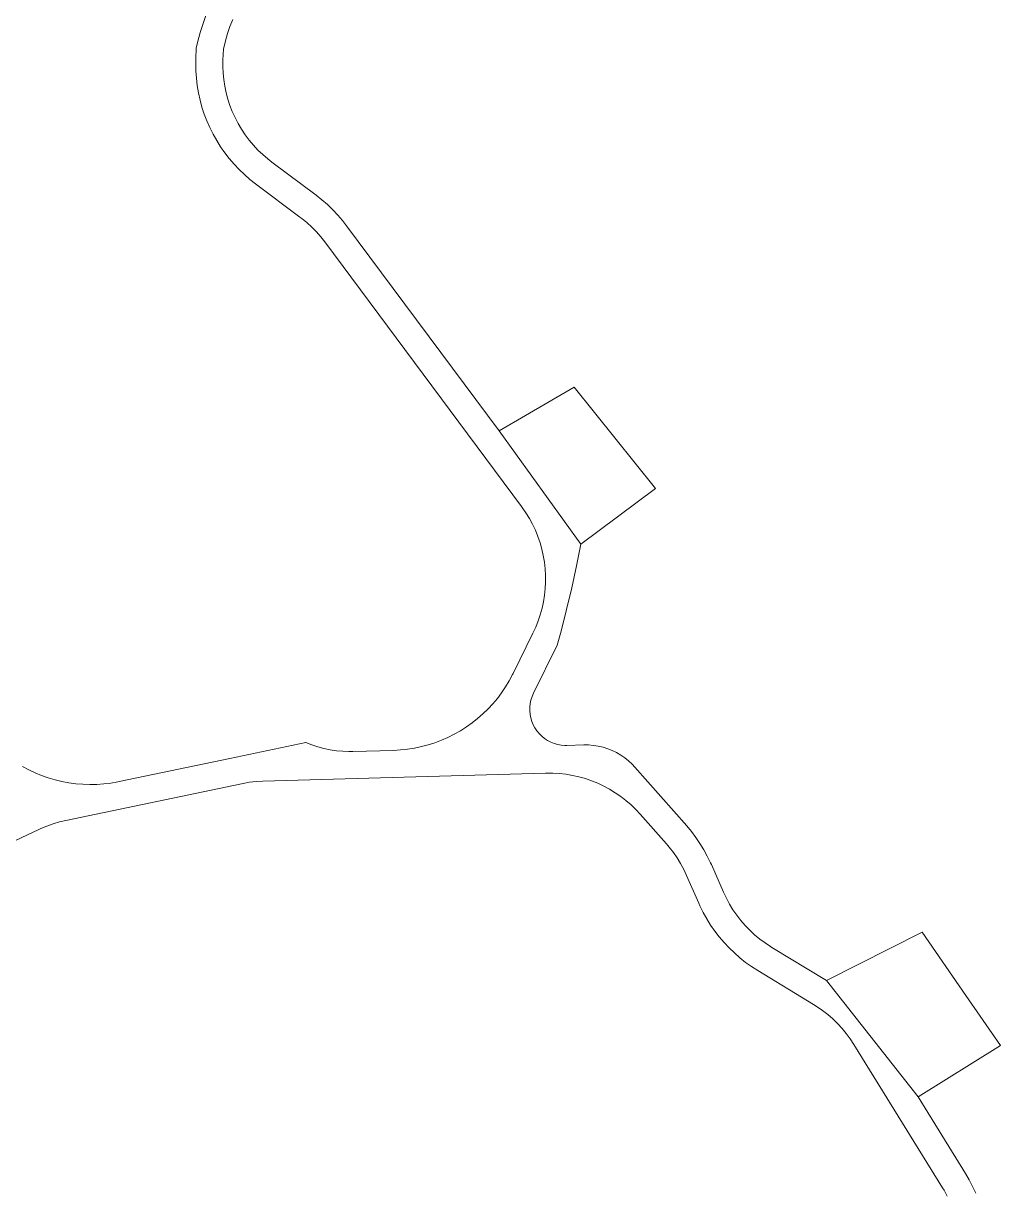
# Model space of a CAD drawing. Header units: metres. Extents: x 534757 to 556231, y 1832948 to 1850503.
# Drawn here: x 554005 to 554439, y 1838253 to 1838769 of the extents above; entities that cross this region are included whole.
import ezdxf

# ---------------------------------------------------------------- set-up
doc = ezdxf.new("R2010")
doc.units = ezdxf.units.M
doc.header["$MEASUREMENT"] = 0
doc.layers.add('Level 10', color=7, linetype='Continuous', lineweight=0)

msp = doc.modelspace()

# ---------------------------------------------------------------- linework, layer by layer
at = {"layer": 'Level 10', "color": 1, "linetype": 'Continuous', "lineweight": 0, "flags": 128}
for points in [[(554005.1349, 1838440.4046), (554007.886, 1838438.9248), (554010.7092, 1838437.5877), (554013.5972, 1838436.397), (554016.5424, 1838435.3557), (554019.537, 1838434.4665), (554022.5732, 1838433.7318), (554025.6431, 1838433.1535), (554028.7385, 1838432.7331), (554031.8514, 1838432.4717), (554034.9736, 1838432.37), (554038.0969, 1838432.4283), (554041.2131, 1838432.6464), (554044.3141, 1838433.0238), (554047.3917, 1838433.5594), (554047.89, 1838433.66), (554097, 1838443.93), (554130.72, 1838450.99), (554133.3191, 1838449.9551), (554135.9756, 1838449.0711), (554138.6782, 1838448.3402), (554141.4181, 1838447.7649), (554144.1865, 1838447.347), (554146.9742, 1838447.0878), (554149.7721, 1838446.9884), (554151.51, 1838447.01), (554169.49, 1838447.52), (554172.6062, 1838447.69), (554175.7127, 1838448.0186), (554178.7984, 1838448.5059), (554181.855, 1838449.1504), (554184.8746, 1838449.9506), (554187.8493, 1838450.9043), (554190.7713, 1838452.0091), (554193.6328, 1838453.262), (554196.4265, 1838454.6598), (554199.145, 1838456.1987), (554201.7811, 1838457.8748), (554204.328, 1838459.6836), (554206.7789, 1838461.6205), (554209.1274, 1838463.6803), (554211.3674, 1838465.8576), (554213.4931, 1838468.1467), (554215.4987, 1838470.5417), (554217.3791, 1838473.0362), (554219.1293, 1838475.6237), (554220.7448, 1838478.2974), (554222.2213, 1838481.0503), (554222.44, 1838481.48), (554231.29, 1838499.42), (554232.5224, 1838502.085), (554233.6046, 1838504.8176), (554234.5365, 1838507.6051), (554235.3154, 1838510.4391), (554235.9389, 1838513.3113), (554236.4052, 1838516.2132), (554236.7129, 1838519.1362), (554236.8612, 1838522.0715), (554236.8495, 1838525.0106), (554236.6779, 1838527.9447), (554236.347, 1838530.8652), (554235.8576, 1838533.7632), (554235.2113, 1838536.6304), (554234.41, 1838539.4582), (554233.456, 1838542.2382), (554232.3521, 1838544.9621), (554231.1017, 1838547.622), (554229.7084, 1838550.2098), (554228.1764, 1838552.7181), (554226.5101, 1838555.1393), (554226.2, 1838555.56), (554139.07, 1838672.67), (554137.2543, 1838674.9773), (554135.3134, 1838677.1844), (554133.2553, 1838679.2827), (554131.0861, 1838681.2659), (554128.8122, 1838683.1281), (554128.04, 1838683.71), (554108.42, 1838698.36), (554105.8637, 1838700.364), (554103.41, 1838702.4942), (554101.0642, 1838704.7427), (554098.8318, 1838707.1038), (554096.7184, 1838709.572), (554094.729, 1838712.1412), (554092.8685, 1838714.8051), (554091.1413, 1838717.5575), (554089.5517, 1838720.3915), (554088.1035, 1838723.3003), (554086.8002, 1838726.2768), (554085.645, 1838729.3139), (554084.6407, 1838732.4042), (554083.7897, 1838735.5401), (554083.0941, 1838738.7142), (554082.5555, 1838741.9186), (554082.1753, 1838745.1456), (554081.9544, 1838748.3875), (554081.8933, 1838751.6363), (554081.94, 1838753.83), (554082.13, 1838758.57), (554082.9631, 1838762.2349), (554083.9537, 1838765.8624), (554085.0976, 1838769.4445), (554086.3929, 1838772.9747)], [(554227.9306, 1838595.8358), (554216.255, 1838589.0307), (554148.7, 1838679.83), (554146.9216, 1838682.1147), (554144.8081, 1838684.5828), (554142.5758, 1838686.944), (554140.2299, 1838689.1924), (554137.7763, 1838691.3226), (554135.22, 1838693.33), (554115.6, 1838707.97), (554113.7504, 1838709.4151), (554111.5247, 1838711.3347), (554109.4068, 1838713.3725), (554107.4028, 1838715.5225), (554105.5188, 1838717.7783), (554103.7604, 1838720.1334), (554102.1326, 1838722.5806), (554100.6404, 1838725.1127), (554099.2882, 1838727.7223), (554098.08, 1838730.4016), (554097.0194, 1838733.1427), (554096.1094, 1838735.9374), (554095.3529, 1838738.7775), (554094.752, 1838741.6545), (554094.3085, 1838744.56), (554094.0238, 1838747.4853), (554093.8986, 1838750.4217), (554093.93, 1838753.36), (554094.12, 1838758.1), (554094.9905, 1838761.7397), (554095.9349, 1838764.9551), (554097.0316, 1838768.1218), (554098.2782, 1838771.2326)], [(554252.52, 1838538.88), (554285.5788, 1838563.4791), (554249.5137, 1838608.4155), (554227.9306, 1838595.8358)], [(554227.9306, 1838595.8358), (554216.26, 1838589.03), (554252.52, 1838538.88)], [(554252.52, 1838538.88), (554250.5563, 1838529.197), (554248.4384, 1838519.5481), (554246.1645, 1838509.9348), (554243.7352, 1838500.3595), (554242.07, 1838494.13), (554231.53, 1838472.79), (554230.894, 1838471.3264), (554230.408, 1838469.8025), (554230.0766, 1838468.2377), (554229.9031, 1838466.6476), (554229.8893, 1838465.0482), (554230.0351, 1838463.4554), (554230.3393, 1838461.8851), (554230.7988, 1838460.353), (554231.4089, 1838458.8744), (554232.1636, 1838457.4642), (554233.0554, 1838456.1363), (554234.0752, 1838454.9041), (554235.213, 1838453.7799), (554236.4574, 1838452.7749), (554237.7959, 1838451.8992), (554239.2151, 1838451.1615), (554240.7009, 1838450.5692), (554242.2384, 1838450.1282), (554243.8122, 1838449.8429), (554245.4067, 1838449.7161), (554246.33, 1838449.72), (554253.81, 1838449.93), (554255.9604, 1838449.9106), (554258.1067, 1838449.7323), (554260.2338, 1838449.3952), (554262.3301, 1838448.9012), (554264.3839, 1838448.253), (554266.3839, 1838447.4541), (554268.3192, 1838446.509), (554270.179, 1838445.4228), (554271.953, 1838444.2017), (554273.6315, 1838442.8523), (554275.2052, 1838441.382), (554276.38, 1838440.13), (554299.39, 1838414.05), (554301.4793, 1838411.5609), (554303.4435, 1838408.9724), (554305.2779, 1838406.2904), (554306.9781, 1838403.5214), (554308.54, 1838400.672), (554309.9597, 1838397.7492), (554310.33, 1838396.93), (554315.71, 1838384.66), (554316.9692, 1838382.0064), (554318.3668, 1838379.4208), (554319.903, 1838376.9151), (554321.5732, 1838374.4967), (554323.3726, 1838372.1728), (554325.2957, 1838369.9502), (554327.3369, 1838367.8355), (554329.4902, 1838365.835), (554331.7491, 1838363.9546), (554334.1069, 1838362.2), (554336.5568, 1838360.5762), (554337.12, 1838360.23), (554361.3018, 1838345.5409)], [(553951.77, 1838383.96), (554012.39, 1838412.48), (554013.1682, 1838412.837), (554015.879, 1838413.9726), (554018.6477, 1838414.9591), (554021.4659, 1838415.7934), (554024.33, 1838416.47), (554102.1, 1838432.74), (554102.8585, 1838432.893), (554105.7579, 1838433.3748), (554108.6792, 1838433.6981), (554111.61, 1838433.86), (554236.82, 1838437.44), (554240.0501, 1838437.4349), (554242.9842, 1838437.263), (554245.9045, 1838436.9318), (554248.8026, 1838436.4421), (554251.6697, 1838435.7955), (554254.4974, 1838434.9939), (554257.2772, 1838434.0396), (554260.0011, 1838432.9355), (554262.6608, 1838431.6848), (554265.2486, 1838430.2912), (554267.7566, 1838428.7589), (554270.1776, 1838427.0925), (554272.5044, 1838425.2967), (554274.73, 1838423.3771), (554276.8479, 1838421.3392), (554278.85, 1838419.19), (554290.39, 1838406.11), (554291.6829, 1838404.5915), (554293.4823, 1838402.2676), (554295.1525, 1838399.8492), (554296.6887, 1838397.3435), (554298.0863, 1838394.7579), (554299.34, 1838392.1), (554304.73, 1838379.84), (554305.2758, 1838378.6234), (554306.7146, 1838375.7099), (554308.295, 1838372.8708), (554310.0133, 1838370.1129), (554311.8652, 1838367.4429), (554313.8463, 1838364.8673), (554315.9517, 1838362.3924), (554318.1764, 1838360.024), (554320.515, 1838357.768), (554322.9618, 1838355.6299), (554325.5108, 1838353.6147), (554328.156, 1838351.7275), (554330.89, 1838349.97), (554355.56, 1838334.99), (554357.1674, 1838333.9728), (554359.5794, 1838332.2933), (554361.8965, 1838330.4851), (554364.1117, 1838328.5534), (554366.2185, 1838326.5041), (554368.2108, 1838324.3433), (554370.0825, 1838322.0772), (554371.8281, 1838319.7126), (554373.44, 1838317.26), (554412.74, 1838253.77), (554413.4095, 1838252.6621), (554414.8265, 1838250.0871)], [(554361.3018, 1838345.5409), (554361.3044, 1838345.5393), (554403.7205, 1838367.0193), (554423.1441, 1838338.9419), (554438.5079, 1838316.7287)], [(554361.3018, 1838345.5409), (554361.3, 1838345.54), (554401.91, 1838294.07), (554438.5079, 1838316.7287)], [(554438.5079, 1838316.7287), (554438.5099, 1838316.7257), (554401.9092, 1838294.069), (554422.94, 1838260.09), (554424.5854, 1838257.2846), (554426.0871, 1838254.4031), (554427.4452, 1838251.4511)]]:
    msp.add_lwpolyline(points, dxfattribs=at)

doc.saveas('drawing.dxf')
